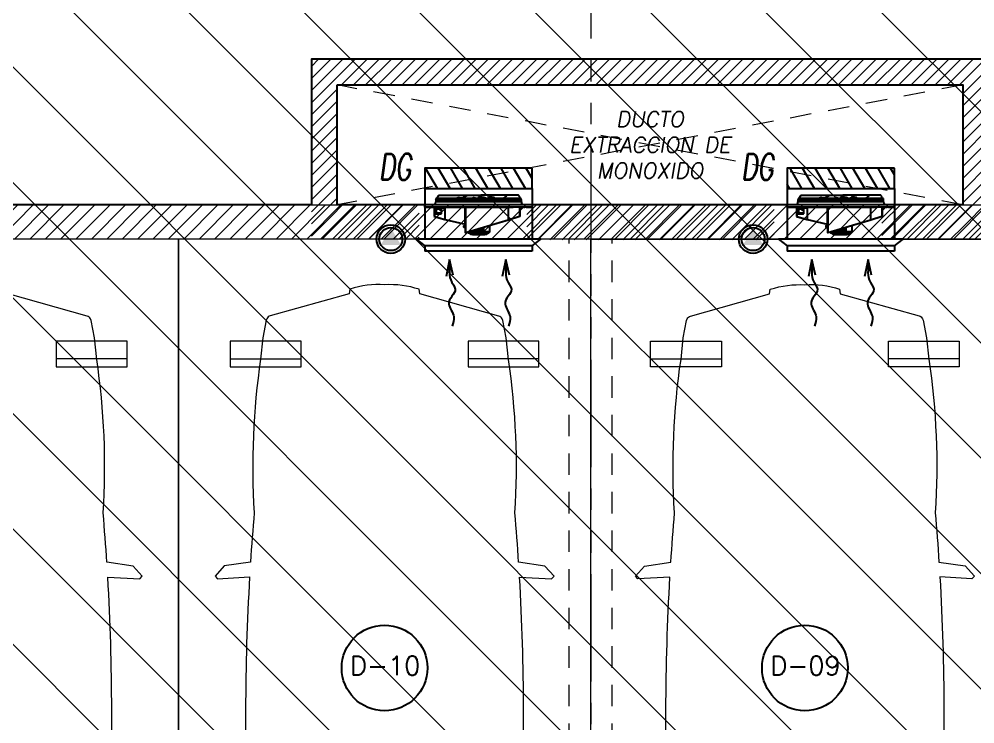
# Model space of a CAD drawing. Header units: millimetres. Extents: x 226317 to 226469, y 8188100 to 8188260.
# Drawn here: x 226419.15 to 226424.72, y 8188205.08 to 8188209.19 of the extents above; entities that cross this region are included whole.
import ezdxf
from ezdxf.enums import TextEntityAlignment as Align

# ---------------------------------------------------------------- set-up
doc = ezdxf.new("R2010")
doc.units = ezdxf.units.MM
for name, pattern in [('HIDDEN2', [0.1875, 0.125, -0.0625]), ('PHANTOM', [2.5, 1.25, -0.25, 0.25, -0.25, 0.25, -0.25]), ('PHANTOM2', [1.25, 0.625, -0.125, 0.125, -0.125, 0.125, -0.125])]:
    doc.linetypes.add(name, pattern=pattern)
for name, color, linetype in [('A-EJES', 8, 'PHANTOM'), ('A-ESTRUCTURA-HATCH', 8, 'Continuous'), ('A-ESTRUCTURA-MUROS', 8, 'Continuous'), ('A-ESTRUCTURA-VIGAS', 8, 'HIDDEN2'), ('A-LINEAS', 8, 'Continuous'), ('A-MOBILIARIO', 8, 'Continuous'), ('A-NUMERO ESTAC', 8, 'Continuous'), ('A-PROYECCIONES', 8, 'HIDDEN2'), ('A-TEXTO-INDICACIONES', 8, 'Continuous'), ('A_30_Extractores', 8, 'Continuous'), ('L-03_EQUIP-ACCES', 8, 'Continuous'), ('L3 Equipos y Ductos', 8, 'Continuous'), ('L4 Linea mediana', 8, 'Continuous'), ('L6 Linea fina', 8, 'Continuous'), ('MURO CF 120', 8, 'Continuous')]:
    doc.layers.add(name, color=color, linetype=linetype)
doc.layers.add('A-ETAPAS', color=8, linetype='Continuous', lineweight=35, plot=False)
doc.layers.add('A-MUROS', color=8, linetype='Continuous', lineweight=30)
doc.layers.add('A-ÁREA COMÚN', color=8, linetype='Continuous', plot=False)
doc.styles.add('JNV ING', font='romans.shx', dxfattribs={"width": 0.7, "oblique": 8, "height": 0.15})
doc.styles.add('ROMANS', font='ROMANS.shx', dxfattribs={"oblique": 10})
pattern_1 = [(45, (1.79346, -0.002236), (-0.03535534, 0.03535534), [])]

# ---------------------------------------------------------------- blocks, each defined once
blk = doc.blocks.new('EST P1')
at = {"layer": 'A-ESTRUCTURA-HATCH', "lineweight": 0}
h = blk.add_hatch(dxfattribs=at)
h.set_pattern_fill('ANSI31', color=8, scale=0.02)
h.set_pattern_definition([(45, (-226392.07709, -8188203.05961), (-0.04490128060535, 0.04490128060535), [])])
h.paths.add_polyline_path([(-3.61, 5.05), (-3.61, 4.85), (-44.785, 4.85), (-44.785, -0.15), (-46.99, -0.15), (-46.99, -11.15), (-3.61, -11.1501), (-3.61, -11.4001), (-47.24, -11.4001), (-47.24, 0.15), (-45.035, 0.15), (-45.035, 5.05)])
h.paths.add_polyline_path([(5.8757, 4.85), (5.8757, 5.05), (35.53, 5.05), (35.53, 4.85)])
h.paths.add_polyline_path([(47.915, 5.05), (35.58, 5.05), (35.58, 4.85), (47.915, 4.85)])
h.paths.add_polyline_path([(51.865, 4.85), (53.3757, 4.85), (53.3757, 5.05), (51.865, 5.05)])
edge = h.paths.add_edge_path()
edge.add_arc((63.3007, -0.15), 9.7, 360, 540)
edge.add_line((53.6007, -0.15), (53.8007, -0.15))
edge.add_arc((63.3007, -0.15), 9.5, 0.90471, 180, ccw=False)
edge.add_line((72.7995, 0), (70.3507, 0))
edge.add_line((70.3507, 0), (70.3507, -0.1499))
edge.add_line((70.3507, -0.1499), (73.0007, -0.15))
edge = h.paths.add_edge_path(flags=0)
edge.add_arc((63.3007, -0.15), 3.3, 0.0009, 49.9947)
edge.add_line((65.4221, 2.3777), (65.4222, -0.15))
edge.add_line((65.4222, -0.15), (65.2722, -0.15))
edge.add_line((65.2722, -0.15), (65.2721, 2.4964))
edge.add_arc((63.3007, -0.15), 3.3, 53.3166, 180)
edge.add_line((60.0007, -0.15), (59.8007, -0.15))
edge.add_arc((63.3007, -0.15), 3.5, 2.4574, 179.9999, ccw=False)
edge.add_line((66.7975, 0.0001), (69.4507, 0))
edge.add_line((69.4507, 0), (69.4507, -0.1499))
edge.add_line((69.4507, -0.1499), (66.6007, -0.1499))
h.paths.add_polyline_path([(-3.56, -11.15), (35.53, -11.15), (35.53, -11.4001), (-3.56, -11.4001)])
h.paths.add_polyline_path([(35.58, -11.1501), (71.88, -11.1501), (71.88, -11.4001), (35.58, -11.4)])
at = {"layer": 'A-ESTRUCTURA-MUROS', "color": 8, "lineweight": 0}
blk.add_lwpolyline([(5.8757, 4.85), (5.8757, 5.05), (35.53, 5.05), (35.53, 4.85), (5.8757, 4.85)], close=True, dxfattribs=at)
at = {"layer": 'A-ESTRUCTURA-VIGAS', "color": 8, "lineweight": 0}
for points in [[(30.28, 0.55), (30.28, 4.85)], [(30.53, 0.55), (30.53, 4.85)]]:
    blk.add_lwpolyline(points, dxfattribs=at)
blk = doc.blocks.new('MCF')
at = {"layer": 'MURO CF 120', "lineweight": 0}
h = blk.add_hatch(dxfattribs=at)
h.set_pattern_fill('_USER', color=8, scale=0.05, angle=45, style=0, pattern_type=0)
h.set_pattern_definition(pattern_1)
h.paths.add_polyline_path([(-19.1389, 4.8499), (-19.289, 4.8499), (-19.289, 5.9), (-19.139, 5.9)])
h = blk.add_hatch(dxfattribs=at)
h.set_pattern_fill('_USER', color=8, scale=0.05, angle=45, style=0, pattern_type=0)
h.set_pattern_definition(pattern_1)
h.paths.add_polyline_path([(-15.4889, 5.8998), (-19.139, 5.9), (-19.1389, 5.75), (-15.4889, 5.75)])
h = blk.add_hatch(dxfattribs=at)
h.set_pattern_fill('_USER', color=8, scale=0.05, angle=45, style=0, pattern_type=0)
h.set_pattern_definition(pattern_1)
h.paths.add_polyline_path([(-15.4889, 4.8499), (-15.3389, 4.8499), (-15.3389, 5.8997), (-15.4889, 5.8997)])
h = blk.add_hatch(dxfattribs=at)
h.set_pattern_fill('_USER', color=8, scale=0.05, angle=45, style=0, pattern_type=0)
h.set_pattern_definition(pattern_1)
h.paths.add_polyline_path([(-18.6598, 5.0499), (-19.139, 5.05), (-19.1389, 4.85), (-18.6598, 4.85)])
h = blk.add_hatch(dxfattribs=at)
h.set_pattern_fill('_USER', color=8, scale=0.05, angle=45, style=0, pattern_type=0)
h.set_pattern_definition(pattern_1)
h.paths.add_polyline_path([(-16.5892, 5.0456), (-18.0322, 5.0457), (-18.0322, 4.8456), (-16.5892, 4.8456)])
h = blk.add_hatch(dxfattribs=at)
h.set_pattern_fill('_USER', color=8, scale=0.05, angle=45, style=0, pattern_type=0)
h.set_pattern_definition(pattern_1)
h.paths.add_polyline_path([(-15.4889, 5.0512), (-15.9616, 5.0513), (-15.9616, 4.8513), (-15.4889, 4.8513)])
blk = doc.blocks.new('EJE')
at = {"linetype": 'Continuous'}
blk.add_circle((0, 0), 0.5, dxfattribs=at)
at = {"layer": 'A-TEXTO-INDICACIONES', "style": 'ROMANS'}
blk.add_attdef('EJE', text='', height=0.22, rotation=0, dxfattribs=at).set_placement((0.007, 0.028), align=Align.MIDDLE_CENTER)
blk = doc.blocks.new('numeración')
at = {"layer": 'A-NUMERO ESTAC', "color": 8, "lineweight": 0, "xscale": 0.5, "yscale": 0.5, "zscale": 0.5}
for p, values in [((-43.7982, -7.2021), {'EJE': 'D-10'}), ((-41.3457, -7.2021), {'EJE': 'D-09'})]:
    blk.add_blockref('EJE', p, dxfattribs=at).add_auto_attribs(values)
blk = doc.blocks.new('EJES 1P')
at = {"layer": 'A-EJES', "color": 8, "linetype": 'PHANTOM2', "lineweight": 0}
blk.add_lwpolyline([(75.4143, 5.3453), (75.4143, -4.1582)], dxfattribs=at)
blk = doc.blocks.new('*U64')
at = {"color": 8, "lineweight": 0, "ltscale": 0.5}
for p, q in [((0.35, 4.3019), (0.7626, 4.3019)), ((2.15, 4.3019), (1.7374, 4.3019))]:
    blk.add_line(p, q, dxfattribs=at)
for points in [[(0, 0), (2.5, 0), (2.5, 5), (0, 5)], [(0.35, 4.405), (0.35, 4.255), (0.7626, 4.255), (0.7626, 4.405)], [(1.7374, 4.405), (1.7374, 4.255), (2.15, 4.255), (2.15, 4.405)]]:
    blk.add_lwpolyline(points, close=True, dxfattribs=at)
blk.add_lwpolyline([(2.0375, 3.0285), (2.2248, 3.018), (2.2387, 3.0332), (2.1856, 3.0921), (2.0322, 3.1148, 0.005253), (2.0106, 3.403, 0.053235), (1.9729, 4.2984), (1.96, 4.4239), (1.9407, 4.5254), (1.9362, 4.535, 0.218656), (1.9171, 4.5512), (1.4558, 4.6804), (1.4521, 4.7076, 0.091554), (1.25, 4.7343, 0.09162), (1.0479, 4.7088), (1.0442, 4.6816), (0.5829, 4.5524, 0.218656), (0.5638, 4.5362), (0.5593, 4.5266), (0.54, 4.4251), (0.5271, 4.2996, 0.053235), (0.4894, 3.4042, 0.005253), (0.4678, 3.1159), (0.3144, 3.0933), (0.2613, 3.0344), (0.2752, 3.0191), (0.4625, 3.0297, 0.028265), (0.46, 1.4757, 0.139924), (0.6046, 0.3249, 0.272148), (0.6285, 0.3061, 0.035353), (1.25, 0.2657, 0.045639), (1.8692, 0.3049, 0.272148), (1.8931, 0.3237, 0.139889), (2.04, 1.4745, 0.028265)], format="xyb", close=True, dxfattribs=at)
blk = doc.blocks.new('*U60')
at = {"color": 8, "lineweight": 0, "ltscale": 0.5}
for p, q in [((0.3, 4.3019), (0.7126, 4.3019)), ((2.1, 4.3019), (1.6874, 4.3019))]:
    blk.add_line(p, q, dxfattribs=at)
for points in [[(0, 0), (2.4, 0), (2.4, 5), (0, 5)], [(0.3, 4.405), (0.3, 4.255), (0.7126, 4.255), (0.7126, 4.405)], [(1.6874, 4.405), (1.6874, 4.255), (2.1, 4.255), (2.1, 4.405)]]:
    blk.add_lwpolyline(points, close=True, dxfattribs=at)
blk.add_lwpolyline([(1.9875, 3.0285), (2.1748, 3.018), (2.1887, 3.0332), (2.1356, 3.0921), (1.9822, 3.1148, 0.005253), (1.9606, 3.403, 0.053235), (1.9229, 4.2984), (1.91, 4.4239), (1.8907, 4.5254), (1.8862, 4.535, 0.218656), (1.8671, 4.5512), (1.4058, 4.6804), (1.4021, 4.7076, 0.091554), (1.2, 4.7343, 0.09162), (0.9979, 4.7088), (0.9942, 4.6816), (0.5329, 4.5524, 0.218656), (0.5138, 4.5362), (0.5093, 4.5266), (0.49, 4.4251), (0.4771, 4.2996, 0.053235), (0.4394, 3.4042, 0.005253), (0.4178, 3.1159), (0.2644, 3.0933), (0.2113, 3.0344), (0.2252, 3.0191), (0.4125, 3.0297, 0.028265), (0.41, 1.4757, 0.139924), (0.5546, 0.3249, 0.272148), (0.5785, 0.3061, 0.035353), (1.2, 0.2657, 0.045639), (1.8192, 0.3049, 0.272148), (1.8431, 0.3237, 0.139889), (1.99, 1.4745, 0.028265)], format="xyb", close=True, dxfattribs=at)
blk = doc.blocks.new('*U61')
at = {"color": 8, "lineweight": 0, "ltscale": 0.5}
for p, q in [((0.3025, 4.3019), (0.7151, 4.3019)), ((2.1025, 4.3019), (1.6899, 4.3019))]:
    blk.add_line(p, q, dxfattribs=at)
for points in [[(0, 0), (2.405, 0), (2.405, 5), (0, 5)], [(0.3025, 4.405), (0.3025, 4.255), (0.7151, 4.255), (0.7151, 4.405)], [(1.6899, 4.405), (1.6899, 4.255), (2.1025, 4.255), (2.1025, 4.405)]]:
    blk.add_lwpolyline(points, close=True, dxfattribs=at)
blk.add_lwpolyline([(1.99, 3.0285), (2.1773, 3.018), (2.1912, 3.0332), (2.1381, 3.0921), (1.9847, 3.1148, 0.005253), (1.9631, 3.403, 0.053235), (1.9254, 4.2984), (1.9125, 4.4239), (1.8932, 4.5254), (1.8887, 4.535, 0.218656), (1.8696, 4.5512), (1.4083, 4.6804), (1.4046, 4.7076, 0.091554), (1.2025, 4.7343, 0.09162), (1.0004, 4.7088), (0.9967, 4.6816), (0.5354, 4.5524, 0.218656), (0.5163, 4.5362), (0.5118, 4.5266), (0.4925, 4.4251), (0.4796, 4.2996, 0.053235), (0.4419, 3.4042, 0.005253), (0.4203, 3.1159), (0.2669, 3.0933), (0.2138, 3.0344), (0.2277, 3.0191), (0.415, 3.0297, 0.028265), (0.4125, 1.4757, 0.139924), (0.5571, 0.3249, 0.272148), (0.581, 0.3061, 0.035353), (1.2025, 0.2657, 0.045639), (1.8217, 0.3049, 0.272148), (1.8456, 0.3237, 0.139889), (1.9925, 1.4745, 0.028265)], format="xyb", close=True, dxfattribs=at)
blk = doc.blocks.new('HXT-500L')
at = {"layer": 'L-03_EQUIP-ACCES'}
for p, q in [((-171.5533, 625.4889), (-171.5536, 625.4889)), ((-171.5535, 625.4824), (-171.5536, 625.4824)), ((-171.5535, 625.4812), (-171.5536, 625.4812)), ((-171.5535, 625.4587), (-171.5536, 625.4587)), ((-171.5535, 625.4574), (-171.5536, 625.4574)), ((-171.5535, 625.4824), (-171.5535, 625.4812)), ((-171.5535, 625.4812), (-171.5535, 625.4587)), ((-171.5535, 625.4798), (-171.5535, 625.4798)), ((-171.5535, 625.4798), (-171.5535, 625.4787)), ((-171.5535, 625.4787), (-171.5535, 625.4778)), ((-171.5535, 625.4787), (-171.5535, 625.4787)), ((-171.5535, 625.4778), (-171.5535, 625.4778)), ((-171.5535, 625.4769), (-171.5535, 625.4778)), ((-171.5535, 625.4778), (-171.5535, 625.4778)), ((-171.5535, 625.4778), (-171.5535, 625.4778)), ((-171.5535, 625.4769), (-171.5535, 625.4769)), ((-171.5535, 625.4769), (-171.5535, 625.4769)), ((-171.5535, 625.4769), (-171.5535, 625.4756)), ((-171.5535, 625.4756), (-171.5535, 625.4756)), ((-171.5535, 625.4756), (-171.5535, 625.475)), ((-171.5535, 625.475), (-171.5535, 625.475)), ((-171.5535, 625.475), (-171.5535, 625.4741)), ((-171.5535, 625.4741), (-171.5535, 625.4741)), ((-171.5535, 625.4735), (-171.5535, 625.4741)), ((-171.5535, 625.4735), (-171.5535, 625.4735)), ((-171.5535, 625.4735), (-171.5535, 625.4724)), ((-171.5535, 625.4724), (-171.5535, 625.4724)), ((-171.5535, 625.4724), (-171.5535, 625.4722)), ((-171.5535, 625.4722), (-171.5535, 625.4722)), ((-171.5535, 625.4722), (-171.5535, 625.4714)), ((-171.5535, 625.4714), (-171.5535, 625.471)), ((-171.5535, 625.4714), (-171.5535, 625.4714)), ((-171.5535, 625.471), (-171.5535, 625.471)), ((-171.5535, 625.4701), (-171.5535, 625.471)), ((-171.5535, 625.4701), (-171.5535, 625.4701)), ((-171.5535, 625.4698), (-171.5535, 625.4701)), ((-171.5535, 625.4698), (-171.5535, 625.4698)), ((-171.5535, 625.4698), (-171.5535, 625.4691)), ((-171.5535, 625.4691), (-171.5535, 625.4691)), ((-171.5535, 625.469), (-171.5535, 625.469)), ((-171.5535, 625.469), (-171.5535, 625.469)), ((-171.5535, 625.469), (-171.5535, 625.4689)), ((-171.5535, 625.4689), (-171.5535, 625.4689)), ((-171.5535, 625.4688), (-171.5535, 625.4689)), ((-171.5535, 625.4688), (-171.5535, 625.4688)), ((-171.5535, 625.4686), (-171.5535, 625.4686)), ((-171.5535, 625.4686), (-171.5535, 625.4686)), ((-171.5535, 625.4684), (-171.5535, 625.4684)), ((-171.5535, 625.4682), (-171.5535, 625.4682)), ((-171.5535, 625.4682), (-171.5535, 625.4676)), ((-171.5535, 625.4676), (-171.5535, 625.4676)), ((-171.5535, 625.4671), (-171.5535, 625.4671)), ((-171.5535, 625.4668), (-171.5535, 625.4668)), ((-171.5535, 625.4666), (-171.5535, 625.4666)), ((-171.5535, 625.4666), (-171.5535, 625.4655)), ((-171.5535, 625.4655), (-171.5535, 625.4655)), ((-171.5535, 625.4643), (-171.5535, 625.4643)), ((-171.5535, 625.4643), (-171.5535, 625.4632)), ((-171.5535, 625.4632), (-171.5535, 625.4632)), ((-171.5535, 625.4632), (-171.5535, 625.4606)), ((-171.5535, 625.4606), (-171.5535, 625.4606)), ((-171.5535, 625.4606), (-171.5535, 625.4606)), ((-171.5535, 625.4606), (-171.5535, 625.4606)), ((-171.5535, 625.4606), (-171.5535, 625.4606)), ((-171.5535, 625.4606), (-171.5535, 625.4606)), ((-171.5535, 625.4606), (-171.5535, 625.4606)), ((-171.5535, 625.4606), (-171.5535, 625.4606)), ((-171.5535, 625.4606), (-171.5535, 625.4606)), ((-171.5535, 625.4606), (-171.5535, 625.4606)), ((-171.5535, 625.4606), (-171.5535, 625.4605)), ((-171.5535, 625.4605), (-171.5535, 625.4605)), ((-171.5535, 625.4605), (-171.5535, 625.4605)), ((-171.5535, 625.4605), (-171.5535, 625.4605)), ((-171.5535, 625.4605), (-171.5535, 625.4605)), ((-171.5535, 625.4605), (-171.5535, 625.4605)), ((-171.5535, 625.4605), (-171.5535, 625.4605)), ((-171.5535, 625.4605), (-171.5535, 625.4605)), ((-171.5535, 625.4605), (-171.5535, 625.4605)), ((-171.5535, 625.4605), (-171.5535, 625.4605)), ((-171.5535, 625.4605), (-171.5535, 625.4605)), ((-171.5535, 625.4605), (-171.5535, 625.4605)), ((-171.5535, 625.4605), (-171.5535, 625.4605)), ((-171.5535, 625.4605), (-171.5535, 625.4605)), ((-171.5535, 625.4605), (-171.5535, 625.4605)), ((-171.5535, 625.4605), (-171.5535, 625.4605)), ((-171.5535, 625.4605), (-171.5535, 625.4605)), ((-171.5535, 625.4605), (-171.5535, 625.4605)), ((-171.5535, 625.4605), (-171.5535, 625.4605)), ((-171.5535, 625.4605), (-171.5535, 625.4605)), ((-171.5535, 625.4605), (-171.5535, 625.4605)), ((-171.5535, 625.4605), (-171.5535, 625.4605)), ((-171.5535, 625.4605), (-171.5535, 625.4605)), ((-171.5535, 625.4605), (-171.5535, 625.4605)), ((-171.5535, 625.4605), (-171.5535, 625.4605)), ((-171.5535, 625.4605), (-171.5535, 625.4605)), ((-171.5535, 625.4605), (-171.5535, 625.4605)), ((-171.5535, 625.4605), (-171.5535, 625.4605)), ((-171.5535, 625.4605), (-171.5535, 625.4605)), ((-171.5535, 625.4605), (-171.5535, 625.4605)), ((-171.5535, 625.4603), (-171.5535, 625.4603)), ((-171.5535, 625.4598), (-171.5535, 625.4598)), ((-171.5535, 625.4593), (-171.5535, 625.4593)), ((-171.5533, 625.4589), (-171.5535, 625.4589)), ((-171.5535, 625.4587), (-171.5535, 625.4574)), ((-171.5533, 625.4762), (-171.5533, 625.4889)), ((-171.5533, 625.4589), (-171.5533, 625.4744)), ((-171.5536, 625.3829), (-171.5537, 625.3829)), ((-171.5573, 624.8664), (-171.5685, 624.8664)), ((-171.5573, 624.8664), (-171.5551, 624.8664)), ((-171.5564, 624.8679), (-171.5551, 624.8679)), ((-171.5551, 624.8679), (-171.5551, 624.868)), ((-171.5536, 624.8679), (-171.5536, 624.868))]:
    blk.add_line(p, q, dxfattribs=at)
blk.add_arc((-171.5555, 624.8664), 0.00175, 74.0681, 180, dxfattribs=at)
for points, knots in [([(-171.5536, 624.868), (-171.5536, 624.868), (-171.5536, 624.868), (-171.554, 624.868), (-171.5545, 624.868), (-171.5549, 624.868), (-171.5551, 624.868)], [0, 0, 0, 0, 0.250006, 0.499998, 0.750003, 1, 1, 1, 1]), ([(-171.5551, 624.8664), (-171.5549, 624.8664), (-171.5547, 624.8664), (-171.5543, 624.8666), (-171.554, 624.8668), (-171.5538, 624.8671), (-171.5536, 624.8675), (-171.5536, 624.8677), (-171.5536, 624.8679)], [0, 0, 0, 0, 0.1931915, 0.332491, 0.5000012, 0.6675015, 0.8068052, 1, 1, 1, 1])]:
    blk.add_open_spline(points, degree=3, knots=knots, dxfattribs=at)
for points in [[(-171.5536, 624.868), (-171.5551, 624.868)], [(-171.5551, 624.8679), (-171.5536, 624.8679)], [(-171.5551, 624.8679), (-171.5551, 624.8679)], [(-171.5551, 624.8677), (-171.5551, 624.8664)]]:
    blk.add_open_spline(points, degree=1, dxfattribs=at)
at = {"layer": 'L3 Equipos y Ductos'}
for p, q in [((-171.5685, 624.8664), (-171.5685, 625.494)), ((-171.5685, 625.494), (-171.5573, 625.494)), ((-171.5551, 625.4939), (-171.5573, 625.4939)), ((-171.5551, 625.4924), (-171.5564, 625.4924)), ((-171.5551, 625.4923), (-171.5551, 625.4924)), ((-171.5551, 624.868), (-171.5551, 625.4923)), ((-171.5536, 625.4939), (-171.5537, 625.4939)), ((-171.5537, 625.4939), (-171.5537, 625.3829)), ((-171.5536, 625.4939), (-171.5536, 625.3829)), ((-171.5535, 625.4514), (-171.5536, 625.4514)), ((-171.5535, 625.4512), (-171.5536, 625.4512)), ((-171.5535, 625.4449), (-171.5535, 625.4512)), ((-171.604, 625.4286), (-171.604, 624.9317)), ((-171.5956, 625.4302), (-171.5956, 624.9302)), ((-171.5851, 625.4302), (-171.5851, 624.9302)), ((-171.5535, 625.4449), (-171.5536, 625.4449)), ((-171.5535, 625.4448), (-171.5536, 625.4448)), ((-171.5535, 625.4397), (-171.5536, 625.4397)), ((-171.5535, 625.4334), (-171.5536, 625.4334)), ((-171.5535, 625.4284), (-171.5536, 625.4284)), ((-171.5535, 625.4251), (-171.5536, 625.4251)), ((-171.5535, 625.423), (-171.5536, 625.423)), ((-171.5535, 625.4218), (-171.5536, 625.4218)), ((-171.5536, 625.4214), (-171.5397, 625.4214)), ((-171.5536, 625.4195), (-171.5397, 625.4195)), ((-171.5535, 625.4334), (-171.5535, 625.4397)), ((-171.5488, 625.4214), (-171.5488, 625.4278)), ((-171.5395, 625.4214), (-171.4986, 625.4214)), ((-171.5395, 625.4195), (-171.4986, 625.4195)), ((-171.4986, 625.4214), (-171.4986, 625.4195)), ((-171.4986, 625.4214), (-171.4772, 625.3554)), ((-171.4986, 625.4195), (-171.4772, 625.3535)), ((-171.5536, 624.868), (-171.5536, 625.3829)), ((-171.5536, 625.3535), (-171.5397, 625.3535)), ((-171.5536, 625.3535), (-171.5397, 625.3535)), ((-171.5395, 625.3535), (-171.4771, 625.3535)), ((-171.5395, 625.3535), (-171.4772, 625.3535)), ((-171.4772, 625.3554), (-171.4772, 625.3535)), ((-171.4771, 625.3549), (-171.4771, 625.3535)), ((-171.4771, 625.3549), (-171.4038, 625.1051)), ((-171.4771, 625.3535), (-171.4038, 625.1037)), ((-171.5536, 625.1037), (-171.4038, 625.1037)), ((-171.4536, 625.1032), (-171.5536, 625.1032)), ((-171.4817, 624.9851), (-171.4536, 625.1032)), ((-171.4817, 624.9834), (-171.4536, 625.1015)), ((-171.4536, 625.1032), (-171.4536, 625.1015)), ((-171.4536, 625.1017), (-171.4036, 625.1017)), ((-171.4038, 625.1051), (-171.4038, 625.1037)), ((-171.4036, 625.1051), (-171.4036, 625.1022)), ((-171.4036, 625.1022), (-171.4036, 625.1017)), ((-171.4817, 624.9851), (-171.5493, 624.9851)), ((-171.4818, 624.985), (-171.5492, 624.985)), ((-171.5488, 624.954), (-171.5488, 624.9837)), ((-171.5488, 624.938), (-171.5488, 624.954)), ((-171.5481, 624.9462), (-171.5481, 624.9692)), ((-171.5479, 624.9689), (-171.5479, 624.9464)), ((-171.5474, 624.9646), (-171.5474, 624.9632)), ((-171.5434, 624.9646), (-171.5474, 624.9646)), ((-171.5474, 624.9632), (-171.5474, 624.9563)), ((-171.5434, 624.9632), (-171.5474, 624.9632)), ((-171.5434, 624.9563), (-171.5474, 624.9563)), ((-171.5474, 624.9563), (-171.5474, 624.9507)), ((-171.5434, 624.9507), (-171.5474, 624.9507)), ((-171.544, 624.9349), (-171.544, 624.9507)), ((-171.5434, 624.9632), (-171.5434, 624.9646)), ((-171.5434, 624.9563), (-171.5434, 624.9632)), ((-171.5434, 624.9507), (-171.5434, 624.9563)), ((-171.5202, 624.9646), (-171.5433, 624.9646)), ((-171.5429, 624.964), (-171.5429, 624.9628)), ((-171.5429, 624.9628), (-171.5429, 624.9564)), ((-171.5429, 624.9564), (-171.5429, 624.9513)), ((-171.5369, 624.9616), (-171.5369, 624.9537)), ((-171.5202, 624.9349), (-171.5202, 624.9646)), ((-171.5155, 624.9317), (-171.5155, 624.9614)), ((-171.4986, 624.9242), (-171.4818, 624.985)), ((-171.4986, 624.922), (-171.4818, 624.9827)), ((-171.5536, 624.9317), (-171.5155, 624.9317)), ((-171.5536, 624.9242), (-171.4986, 624.9242)), ((-171.5536, 624.922), (-171.4986, 624.922)), ((-171.5202, 624.9349), (-171.544, 624.9349)), ((-171.4986, 624.9242), (-171.4986, 624.922))]:
    blk.add_line(p, q, dxfattribs=at)
at = {"layer": 'L3 Equipos y Ductos', "flags": 128}
for points in [[(-171.5488, 625.4278), (-171.5489, 625.4283), (-171.5492, 625.4288), (-171.5496, 625.4292), (-171.5502, 625.4297), (-171.5509, 625.43), (-171.5517, 625.4302), (-171.5526, 625.4304), (-171.5536, 625.4304)], [(-171.5488, 624.9837), (-171.5489, 624.9843), (-171.5492, 624.9849), (-171.5496, 624.9855), (-171.5502, 624.986), (-171.5509, 624.9864), (-171.5517, 624.9866), (-171.5526, 624.9868), (-171.5536, 624.9869)], [(-171.5488, 624.954), (-171.5489, 624.9546), (-171.5492, 624.9552), (-171.5496, 624.9557), (-171.5502, 624.9562), (-171.5509, 624.9566), (-171.5517, 624.9569), (-171.5526, 624.9571), (-171.5536, 624.9572)], [(-171.5155, 624.9614), (-171.5155, 624.962), (-171.5158, 624.9626), (-171.5163, 624.9632), (-171.5169, 624.9636), (-171.5176, 624.964), (-171.5184, 624.9643), (-171.5193, 624.9645), (-171.5202, 624.9646)], [(-171.544, 624.9349), (-171.545, 624.9349), (-171.5459, 624.9351), (-171.5467, 624.9354), (-171.5474, 624.9358), (-171.548, 624.9363), (-171.5484, 624.9368), (-171.5487, 624.9374), (-171.5488, 624.938)], [(-171.5155, 624.9317), (-171.5155, 624.9323), (-171.5158, 624.9329), (-171.5163, 624.9334), (-171.5169, 624.9339), (-171.5176, 624.9343), (-171.5184, 624.9346), (-171.5193, 624.9348), (-171.5202, 624.9349)]]:
    blk.add_lwpolyline(points, dxfattribs=at)
at = {"layer": 'L3 Equipos y Ductos'}
for centre, radius, start, end in [((-171.5555, 625.494), 0.00175, 180, 285.9319), ((-171.5942, 625.3994), 0.0308, 92.5617, 108.6127), ((-171.5851, 625.4602), 0.03, 270, 303.389), ((-171.5481, 624.9689), 0.00025, 0, 90), ((-171.5443, 624.9702), 0.0056, 229.9059, 269.7209), ((-171.5942, 624.9609), 0.0308, 251.3873, 267.4383), ((-171.5851, 624.9002), 0.03, 56.611, 90), ((-171.5481, 624.9464), 0.00025, 270, 0)]:
    blk.add_arc(centre, radius, start, end, dxfattribs=at)
for centre, major_axis, ratio, start_param, end_param in [((-171.5474, 624.964), (0, 0.000546), 0.916174, 0, 1.570796), ((-171.5474, 624.9628), (0.0005, 0), 0.872058, 1.570796, 3.141593), ((-171.5474, 624.9564), (0.0005, 0), 0.219437, 3.141593, 4.712389), ((-171.5474, 624.9513), (0, 0.000546), 0.916174, 1.570796, 3.141593), ((-171.5434, 624.964), (0, 0.000546), 0.916174, 4.712389, 6.283185), ((-171.5434, 624.9628), (0.0005, 0), 0.872058, 0, 1.570796), ((-171.5434, 624.9564), (0.0005, 0), 0.219437, 4.712389, 6.283185), ((-171.5434, 624.9513), (0, 0.000546), 0.916174, 3.141593, 4.712389)]:
    blk.add_ellipse(centre, major_axis=major_axis, ratio=ratio, start_param=start_param, end_param=end_param, dxfattribs=at)
for points in [[(-171.5551, 625.4939), (-171.5551, 625.4926)], [(-171.5536, 625.4924), (-171.5551, 625.4924)], [(-171.5551, 625.4924), (-171.5551, 625.4924)], [(-171.5551, 625.4923), (-171.5536, 625.4923)], [(-171.5851, 625.4302), (-171.5956, 625.4302)], [(-171.4772, 625.3554), (-171.4771, 625.3549)], [(-171.4772, 625.3535), (-171.4771, 625.3535)], [(-171.4038, 625.1051), (-171.4036, 625.1051)], [(-171.5481, 624.9692), (-171.5488, 624.9692)], [(-171.5369, 624.9616), (-171.5429, 624.9616)], [(-171.5429, 624.9537), (-171.5369, 624.9537)], [(-171.4818, 624.985), (-171.4817, 624.9851)], [(-171.4818, 624.985), (-171.4818, 624.9827)], [(-171.4818, 624.9827), (-171.4817, 624.9834)], [(-171.4817, 624.9851), (-171.4817, 624.9834)], [(-171.5956, 624.9302), (-171.5851, 624.9302)], [(-171.5488, 624.9462), (-171.5481, 624.9462)]]:
    blk.add_open_spline(points, degree=1, dxfattribs=at)
for points, knots in [([(-171.5537, 625.493), (-171.5537, 625.493), (-171.5538, 625.4932), (-171.554, 625.4935), (-171.5543, 625.4937), (-171.5547, 625.4939), (-171.5549, 625.4939), (-171.5551, 625.4939)], [0, 0, 0, 0, 0.137861, 0.354203, 0.570558, 0.750476, 1, 1, 1, 1]), ([(-171.5551, 625.4923), (-171.5549, 625.4923), (-171.5545, 625.4923), (-171.554, 625.4923), (-171.5536, 625.4923), (-171.5536, 625.4923), (-171.5536, 625.4923)], [0, 0, 0, 0, 0.249997, 0.500002, 0.749994, 1, 1, 1, 1]), ([(-171.4038, 625.1037), (-171.4038, 625.1035), (-171.4038, 625.1032), (-171.4037, 625.1027), (-171.4036, 625.1024), (-171.4036, 625.1022)], [0, 0, 0, 0, 0.260203, 0.520403, 1, 1, 1, 1])]:
    blk.add_open_spline(points, degree=3, knots=knots, dxfattribs=at)
at = {"layer": 'L4 Linea mediana'}
for p, q in [((-171.6239, 625.4089), (-171.6239, 625.3437)), ((-171.6239, 625.3437), (-171.6239, 625.2668)), ((-171.6195, 625.3436), (-171.6205, 625.3433)), ((-171.6239, 625.2668), (-171.6239, 625.2552)), ((-171.6239, 625.2463), (-171.6239, 625.1927)), ((-171.4446, 625.2441), (-171.409, 625.2441)), ((-171.409, 625.2441), (-171.409, 625.2289)), ((-171.409, 625.2403), (-171.404, 625.2403)), ((-171.409, 625.2289), (-171.409, 625.2226)), ((-171.404, 625.2403), (-171.404, 625.2424)), ((-171.404, 625.2403), (-171.404, 625.2226)), ((-171.402, 625.1811), (-171.402, 625.2334)), ((-171.397, 625.1811), (-171.397, 625.2284)), ((-171.623, 625.193), (-171.6239, 625.1927)), ((-171.6239, 625.1158), (-171.6239, 625.1927)), ((-171.623, 625.1161), (-171.623, 625.193)), ((-171.6205, 625.1975), (-171.6205, 625.1936)), ((-171.6195, 625.1985), (-171.6195, 625.1927)), ((-171.61, 625.1985), (-171.604, 625.1985)), ((-171.4066, 625.2111), (-171.4349, 625.2111)), ((-171.4339, 625.2075), (-171.4066, 625.2075)), ((-171.4066, 625.2011), (-171.432, 625.2011)), ((-171.4309, 625.1975), (-171.4066, 625.1975)), ((-171.4066, 625.1911), (-171.4291, 625.1911)), ((-171.4282, 625.1883), (-171.4066, 625.1883)), ((-171.428, 625.1875), (-171.4066, 625.1875)), ((-171.4066, 625.1811), (-171.4261, 625.1811)), ((-171.4251, 625.1775), (-171.4066, 625.1775)), ((-171.409, 625.2226), (-171.404, 625.2226)), ((-171.409, 625.2226), (-171.409, 625.2126)), ((-171.409, 625.2126), (-171.409, 625.2111)), ((-171.4066, 625.2075), (-171.4066, 625.2111)), ((-171.4066, 625.2109), (-171.404, 625.2109)), ((-171.4066, 625.1975), (-171.4066, 625.2011)), ((-171.4066, 625.1883), (-171.4066, 625.1911)), ((-171.4066, 625.1875), (-171.4066, 625.1883)), ((-171.4066, 625.1775), (-171.4066, 625.1811)), ((-171.404, 625.2226), (-171.404, 625.2109)), ((-171.404, 625.151), (-171.404, 625.2109)), ((-171.402, 625.1287), (-171.402, 625.1811)), ((-171.397, 625.1337), (-171.397, 625.1811)), ((-171.3935, 625.1811), (-171.3935, 625.2174)), ((-171.3935, 625.1447), (-171.3935, 625.1811)), ((-171.623, 625.1161), (-171.6239, 625.1158)), ((-171.4066, 625.1711), (-171.4232, 625.1711)), ((-171.4221, 625.1675), (-171.4066, 625.1675)), ((-171.4066, 625.1611), (-171.4203, 625.1611)), ((-171.4192, 625.1575), (-171.4066, 625.1575)), ((-171.4066, 625.1511), (-171.4173, 625.1511)), ((-171.4163, 625.1475), (-171.4066, 625.1475)), ((-171.409, 625.1302), (-171.4112, 625.1302)), ((-171.409, 625.1242), (-171.4094, 625.1242)), ((-171.409, 625.1475), (-171.409, 625.1392)), ((-171.409, 625.1392), (-171.409, 625.1229)), ((-171.409, 625.1392), (-171.404, 625.1392)), ((-171.4087, 625.1216), (-171.404, 625.1216)), ((-171.4066, 625.1675), (-171.4066, 625.1711)), ((-171.4066, 625.1575), (-171.4066, 625.1611)), ((-171.4066, 625.1475), (-171.4066, 625.1511)), ((-171.404, 625.151), (-171.4066, 625.151)), ((-171.404, 625.151), (-171.404, 625.1392)), ((-171.404, 625.1392), (-171.404, 625.1216)), ((-171.404, 625.1197), (-171.404, 625.1216)), ((-171.623, 625.1069), (-171.6239, 625.1069)), ((-171.6239, 624.9532), (-171.6239, 625.1069)), ((-171.623, 624.9532), (-171.623, 625.1069)), ((-171.6195, 625.1081), (-171.6205, 625.1078)), ((-171.4475, 625.1007), (-171.4336, 625.1007)), ((-171.4406, 625.1002), (-171.4469, 625.1002)), ((-171.4469, 625.1002), (-171.4469, 625.0962)), ((-171.4469, 625.1002), (-171.4469, 625.1002)), ((-171.4469, 625.1002), (-171.4469, 625.0962)), ((-171.4469, 625.0962), (-171.4406, 625.0962)), ((-171.4469, 625.0962), (-171.4469, 625.0962)), ((-171.4406, 625.0957), (-171.4464, 625.0957)), ((-171.4464, 625.0957), (-171.4464, 625.0957)), ((-171.4366, 625.0939), (-171.4445, 625.0939)), ((-171.4406, 625.1002), (-171.4406, 625.0962)), ((-171.4342, 625.1002), (-171.4406, 625.1002)), ((-171.4406, 625.0962), (-171.4342, 625.0962)), ((-171.4347, 625.0957), (-171.4406, 625.0957)), ((-171.4342, 625.1002), (-171.4342, 625.0962)), ((-171.623, 624.9532), (-171.6239, 624.9532)), ((-171.6195, 624.9455), (-171.6205, 624.9455))]:
    blk.add_line(p, q, dxfattribs=at)
for centre, radius, start, end in [((-171.6035, 625.2743), 0.00877, 219.6772, 257.7064), ((-171.6021, 625.2704), 0.00481, 190.7318, 217.6465), ((-171.6056, 625.2648), 0.000859, 27.8681, 76.7518), ((-171.6014, 625.2022), 0.0103, 112.6605, 149.297), ((-171.5994, 625.2247), 0.00921, 217.1866, 238.277), ((-171.6058, 625.2126), 0.000994, 291.3752, 338.5496), ((-171.6067, 625.2096), 0.00769, 69.3504, 71.3774), ((-171.6014, 625.1598), 0.00926, 210.7031, 247.3395), ((-171.5998, 625.1388), 0.00758, 123.6377, 143.1977), ((-171.6058, 625.1494), 0.00202, 31.3842, 68.3712), ((-171.6017, 625.0878), 0.0222, 249.5248, 261.2806), ((-171.6056, 625.0605), 0.0054, 73.4203, 84.0429), ((-171.5956, 625.0529), 0.0104, 144.0083, 171.3763)]:
    blk.add_arc(centre, radius, start, end, dxfattribs=at)
for centre, major_axis, ratio, start_param, end_param in [((-171.4464, 625.1002), (0, 0.0005), 0.999905, 0, 1.570796), ((-171.4464, 625.1002), (0.0005, 0), 0.999905, 1.570796, 3.141593), ((-171.4464, 625.0962), (0, 0.0005), 0.999905, 1.570796, 3.141593), ((-171.4464, 625.0962), (0.0005, 0), 0.999905, 3.141593, 4.712389), ((-171.4406, 625.1002), (0, 0.0005), 0.00019, 4.712389, 6.283185), ((-171.4406, 625.0962), (0, 0.0005), 0.00019, 3.141593, 4.712389), ((-171.4347, 625.1002), (0.0005, 0), 0.999905, 0, 1.570796), ((-171.4347, 625.0962), (0.0005, 0), 0.999905, 4.712389, 6.283185)]:
    blk.add_ellipse(centre, major_axis=major_axis, ratio=ratio, start_param=start_param, end_param=end_param, dxfattribs=at)
for points, knots in [([(-171.6205, 625.4166), (-171.621, 625.4162), (-171.622, 625.4155), (-171.6232, 625.4135), (-171.6238, 625.4112), (-171.6239, 625.4096), (-171.6239, 625.4089)], [0, 0, 0, 0, 0.271463, 0.543163, 0.80826, 1, 1, 1, 1]), ([(-171.604, 625.4233), (-171.6044, 625.4232), (-171.6062, 625.4227), (-171.6099, 625.4213), (-171.615, 625.4193), (-171.6186, 625.4175), (-171.6205, 625.4166)], [0, 0, 0, 0, 0.07628, 0.384067, 0.692176, 1, 1, 1, 1]), ([(-171.6205, 625.3433), (-171.621, 625.3438), (-171.622, 625.3447), (-171.6232, 625.345), (-171.6238, 625.3447), (-171.6239, 625.3439), (-171.6239, 625.3437)], [0, 0, 0, 0, 0.271462, 0.543164, 0.808261, 1, 1, 1, 1]), ([(-171.6195, 625.3436), (-171.62, 625.344), (-171.621, 625.3449), (-171.622, 625.3453), (-171.6223, 625.3451), (-171.6223, 625.3451)], [0, 0, 0, 0, 0.4406503, 0.8816803, 1, 1, 1, 1]), ([(-171.604, 625.3227), (-171.6044, 625.3233), (-171.6062, 625.3263), (-171.6099, 625.3313), (-171.615, 625.3376), (-171.6186, 625.3414), (-171.6205, 625.3433)], [0, 0, 0, 0, 0.07628, 0.384067, 0.692176, 1, 1, 1, 1]), ([(-171.604, 625.3243), (-171.6047, 625.3254), (-171.6073, 625.3296), (-171.6124, 625.3361), (-171.6172, 625.3412), (-171.6195, 625.3436)], [0, 0, 0, 0, 0.141353, 0.578669, 1, 1, 1, 1]), ([(-171.6239, 625.2668), (-171.6239, 625.2663), (-171.6238, 625.2653), (-171.623, 625.2632), (-171.6219, 625.2609), (-171.6209, 625.2595), (-171.6205, 625.2588)], [0, 0, 0, 0, 0.251739, 0.503308, 0.759639, 1, 1, 1, 1]), ([(-171.6239, 625.2552), (-171.6239, 625.2543), (-171.6238, 625.2526), (-171.623, 625.2503), (-171.6219, 625.2485), (-171.6209, 625.2478), (-171.6205, 625.2475)], [0, 0, 0, 0, 0.251739, 0.503309, 0.759639, 1, 1, 1, 1]), ([(-171.6228, 625.2502), (-171.6229, 625.25), (-171.6234, 625.249), (-171.6238, 625.2476), (-171.6239, 625.2467), (-171.6239, 625.2463)], [0, 0, 0, 0, 0.133006, 0.636114, 1, 1, 1, 1]), ([(-171.6205, 625.2588), (-171.6191, 625.2567), (-171.6163, 625.2525), (-171.6124, 625.2461), (-171.6086, 625.2397), (-171.6062, 625.2354), (-171.605, 625.2333)], [0, 0, 0, 0, 0.248881, 0.497758, 0.748881, 1, 1, 1, 1]), ([(-171.6205, 625.2475), (-171.6191, 625.2469), (-171.6163, 625.2455), (-171.613, 625.244), (-171.6112, 625.2433), (-171.6106, 625.2431)], [0, 0, 0, 0, 0.403735, 0.807464, 1, 1, 1, 1]), ([(-171.6068, 625.2695), (-171.607, 625.2698), (-171.6077, 625.2707), (-171.6086, 625.2714), (-171.6094, 625.2717), (-171.6099, 625.2715), (-171.6103, 625.271), (-171.6105, 625.27), (-171.6103, 625.2689), (-171.6103, 625.2687)], [0, 0, 0, 0, 0.085558, 0.309704, 0.431393, 0.553103, 0.679942, 0.908771, 1, 1, 1, 1]), ([(-171.6103, 625.2687), (-171.61, 625.2668), (-171.6091, 625.2607), (-171.6073, 625.249), (-171.6058, 625.239), (-171.605, 625.2333)], [0, 0, 0, 0, 0.157193, 0.519725, 1, 1, 1, 1]), ([(-171.6059, 625.2675), (-171.6057, 625.2672), (-171.6051, 625.2664), (-171.6044, 625.2655), (-171.604, 625.2649)], [0, 0, 0, 0, 0.3386529, 1, 1, 1, 1]), ([(-171.6053, 625.2667), (-171.6054, 625.2667), (-171.6055, 625.2665), (-171.6054, 625.266), (-171.6054, 625.2657)], [0, 0, 0, 0, 0.35782, 1, 1, 1, 1]), ([(-171.6054, 625.2657), (-171.6054, 625.2653), (-171.6051, 625.2632), (-171.6047, 625.2586), (-171.6043, 625.2544), (-171.604, 625.2519)], [0, 0, 0, 0, 0.091919, 0.459594, 1, 1, 1, 1]), ([(-171.6048, 625.2652), (-171.6049, 625.2656), (-171.6049, 625.2659), (-171.6048, 625.2661), (-171.6048, 625.2661)], [0, 0, 0, 0, 0.977497, 1, 1, 1, 1]), ([(-171.6239, 625.1927), (-171.6239, 625.1931), (-171.6238, 625.1937), (-171.6234, 625.1937), (-171.6233, 625.1938)], [0, 0, 0, 0, 0.656286, 1, 1, 1, 1]), ([(-171.623, 625.193), (-171.6229, 625.1933), (-171.6228, 625.1941), (-171.622, 625.1943), (-171.6209, 625.1939), (-171.62, 625.193), (-171.6195, 625.1926)], [0, 0, 0, 0, 0.25184, 0.503511, 0.759905, 1, 1, 1, 1]), ([(-171.6195, 625.1926), (-171.6181, 625.1912), (-171.6154, 625.1884), (-171.6114, 625.1838), (-171.6076, 625.1789), (-171.6053, 625.1754), (-171.6041, 625.1736)], [0, 0, 0, 0, 0.2488952, 0.4977864, 0.7488949, 1, 1, 1, 1]), ([(-171.604, 625.1983), (-171.6042, 625.1982), (-171.6046, 625.1982), (-171.6056, 625.1981), (-171.607, 625.1981), (-171.6082, 625.1981), (-171.6094, 625.1983), (-171.6101, 625.1984), (-171.6105, 625.1985), (-171.6105, 625.1985), (-171.6105, 625.1985)], [0, 0, 0, 0, 0.054996, 0.205138, 0.352743, 0.497456, 0.643434, 0.792819, 0.942532, 1, 1, 1, 1]), ([(-171.6068, 625.2192), (-171.607, 625.2188), (-171.6077, 625.2173), (-171.6086, 625.2152), (-171.6094, 625.2131), (-171.6099, 625.2115), (-171.6103, 625.2097), (-171.6105, 625.2083), (-171.6103, 625.2076), (-171.6103, 625.2075)], [0, 0, 0, 0, 0.085559, 0.309704, 0.431393, 0.553103, 0.679942, 0.908771, 1, 1, 1, 1]), ([(-171.6103, 625.2075), (-171.61, 625.2065), (-171.6091, 625.2035), (-171.6083, 625.2005), (-171.6077, 625.1985)], [0, 0, 0, 0, 0.329013, 1, 1, 1, 1]), ([(-171.6094, 625.1551), (-171.6091, 625.1561), (-171.6082, 625.1593), (-171.6064, 625.1655), (-171.6049, 625.1707), (-171.6041, 625.1736)], [0, 0, 0, 0, 0.1572472, 0.5199039, 1, 1, 1, 1]), ([(-171.6043, 625.2169), (-171.6045, 625.2163), (-171.6049, 625.2152), (-171.6052, 625.2137), (-171.6055, 625.2124), (-171.6054, 625.2119), (-171.6054, 625.2117)], [0, 0, 0, 0, 0.25573, 0.511438, 0.768074, 1, 1, 1, 1]), ([(-171.6054, 625.2117), (-171.6054, 625.2115), (-171.6051, 625.2103), (-171.6047, 625.2077), (-171.6043, 625.2054), (-171.604, 625.2041)], [0, 0, 0, 0, 0.091919, 0.459594, 1, 1, 1, 1]), ([(-171.6048, 625.2123), (-171.6048, 625.2125), (-171.6049, 625.213), (-171.6047, 625.2142), (-171.6044, 625.2155), (-171.6041, 625.2164), (-171.604, 625.2168)], [0, 0, 0, 0, 0.266765, 0.533548, 0.800454, 1, 1, 1, 1]), ([(-171.6205, 625.1078), (-171.621, 625.1086), (-171.622, 625.1102), (-171.6232, 625.1126), (-171.6238, 625.1146), (-171.6239, 625.1154), (-171.6239, 625.1158)], [0, 0, 0, 0, 0.2714629, 0.5431624, 0.808261, 1, 1, 1, 1]), ([(-171.6195, 625.1081), (-171.62, 625.1089), (-171.621, 625.1105), (-171.6222, 625.1129), (-171.6229, 625.1149), (-171.6229, 625.1157), (-171.623, 625.1161)], [0, 0, 0, 0, 0.271383, 0.543, 0.808081, 1, 1, 1, 1]), ([(-171.6059, 625.1434), (-171.6061, 625.1438), (-171.6068, 625.1452), (-171.6078, 625.1473), (-171.6085, 625.1495), (-171.609, 625.1511), (-171.6095, 625.1529), (-171.6096, 625.1543), (-171.6095, 625.1549), (-171.6094, 625.1551)], [0, 0, 0, 0, 0.085762, 0.310249, 0.431944, 0.553658, 0.68038, 0.908893, 1, 1, 1, 1]), ([(-171.604, 625.1465), (-171.6041, 625.1467), (-171.6044, 625.1476), (-171.6048, 625.149), (-171.6051, 625.1504), (-171.605, 625.151), (-171.605, 625.1513)], [0, 0, 0, 0, 0.122894, 0.416108, 0.709289, 1, 1, 1, 1]), ([(-171.605, 625.1513), (-171.6049, 625.1517), (-171.6046, 625.1535), (-171.6043, 625.1552), (-171.604, 625.1564)], [0, 0, 0, 0, 0.270953, 1, 1, 1, 1]), ([(-171.6239, 625.1069), (-171.6239, 625.1078), (-171.6238, 625.1095), (-171.6233, 625.1113), (-171.6228, 625.1119), (-171.6228, 625.112)], [0, 0, 0, 0, 0.473129, 0.945939, 1, 1, 1, 1]), ([(-171.623, 625.1069), (-171.6229, 625.1078), (-171.6229, 625.1092), (-171.6224, 625.1104), (-171.6223, 625.1108)], [0, 0, 0, 0, 0.627825, 1, 1, 1, 1]), ([(-171.604, 625.0805), (-171.6044, 625.0812), (-171.6062, 625.0847), (-171.6099, 625.091), (-171.615, 625.0994), (-171.6186, 625.105), (-171.6205, 625.1078)], [0, 0, 0, 0, 0.07628, 0.384067, 0.692176, 1, 1, 1, 1]), ([(-171.604, 625.0825), (-171.6047, 625.0837), (-171.6073, 625.0886), (-171.6124, 625.0972), (-171.6172, 625.1045), (-171.6195, 625.1081)], [0, 0, 0, 0, 0.141354, 0.578669, 1, 1, 1, 1]), ([(-171.6059, 625.0545), (-171.6061, 625.0547), (-171.6068, 625.0552), (-171.6078, 625.0566), (-171.6085, 625.0585), (-171.609, 625.0602), (-171.6095, 625.0625), (-171.6096, 625.0649), (-171.6095, 625.0666), (-171.6094, 625.0671)], [0, 0, 0, 0, 0.085762, 0.310249, 0.431945, 0.553658, 0.680381, 0.908893, 1, 1, 1, 1]), ([(-171.6094, 625.0671), (-171.6091, 625.0699), (-171.6085, 625.0764), (-171.6078, 625.0829), (-171.6075, 625.0866)], [0, 0, 0, 0, 0.433251, 1, 1, 1, 1]), ([(-171.604, 625.0602), (-171.6041, 625.0603), (-171.6044, 625.0608), (-171.6048, 625.0621), (-171.6051, 625.064), (-171.605, 625.0653), (-171.605, 625.0659)], [0, 0, 0, 0, 0.1228947, 0.4161075, 0.7092898, 1, 1, 1, 1]), ([(-171.605, 625.0659), (-171.6049, 625.0672), (-171.6046, 625.0721), (-171.6043, 625.0769), (-171.604, 625.0805)], [0, 0, 0, 0, 0.270953, 1, 1, 1, 1]), ([(-171.6205, 624.9455), (-171.621, 624.9459), (-171.622, 624.9466), (-171.6232, 624.9486), (-171.6238, 624.951), (-171.6239, 624.9525), (-171.6239, 624.9532)], [0, 0, 0, 0, 0.271463, 0.543163, 0.808261, 1, 1, 1, 1]), ([(-171.6195, 624.9455), (-171.62, 624.9459), (-171.621, 624.9466), (-171.6222, 624.9486), (-171.6229, 624.951), (-171.6229, 624.9525), (-171.623, 624.9532)], [0, 0, 0, 0, 0.2713827, 0.5430008, 0.8080818, 1, 1, 1, 1]), ([(-171.604, 624.9389), (-171.6044, 624.9389), (-171.6062, 624.9394), (-171.6099, 624.9408), (-171.615, 624.9429), (-171.6186, 624.9446), (-171.6205, 624.9455)], [0, 0, 0, 0, 0.07628, 0.384067, 0.692176, 1, 1, 1, 1]), ([(-171.604, 624.9392), (-171.6047, 624.9393), (-171.6073, 624.9401), (-171.6124, 624.9421), (-171.6172, 624.9444), (-171.6195, 624.9455)], [0, 0, 0, 0, 0.141353, 0.578669, 1, 1, 1, 1])]:
    blk.add_open_spline(points, degree=3, knots=knots, dxfattribs=at)
for points in [[(-171.6223, 625.3452), (-171.6233, 625.3449)], [(-171.604, 625.2657), (-171.6068, 625.2695)], [(-171.605, 625.2333), (-171.604, 625.2319)], [(-171.604, 625.2567), (-171.6048, 625.2652)], [(-171.404, 625.2424), (-171.409, 625.2424)], [(-171.402, 625.2334), (-171.404, 625.2394)], [(-171.397, 625.2284), (-171.402, 625.2334)], [(-171.6223, 625.1942), (-171.6233, 625.1939)], [(-171.6195, 625.1985), (-171.6205, 625.1975)], [(-171.6105, 625.1985), (-171.6195, 625.1985)], [(-171.604, 625.2245), (-171.6068, 625.2192)], [(-171.604, 625.2075), (-171.6048, 625.2123)], [(-171.604, 625.2176), (-171.6043, 625.2169)], [(-171.3935, 625.2174), (-171.397, 625.2174)], [(-171.604, 625.1397), (-171.6059, 625.1434)], [(-171.4081, 625.1197), (-171.404, 625.1197)], [(-171.404, 625.1227), (-171.402, 625.1287)], [(-171.402, 625.1287), (-171.397, 625.1337)], [(-171.397, 625.1447), (-171.3935, 625.1447)], [(-171.4475, 625.1017), (-171.4475, 625.1007)], [(-171.4445, 625.0957), (-171.4445, 625.0939)], [(-171.4366, 625.0939), (-171.4366, 625.0957)], [(-171.4336, 625.1007), (-171.4336, 625.1017)], [(-171.604, 625.0535), (-171.6059, 625.0545)]]:
    blk.add_open_spline(points, degree=1, dxfattribs=at)
blk = doc.blocks.new('flujo11')
at = {"layer": 'L6 Linea fina'}
for p, q in [((0, 0), (-0.0198, -0.0998)), ((0.0212, -0.0932), (0, 0))]:
    blk.add_line(p, q, dxfattribs=at)
blk.add_open_spline([(0, 0), (0.0064, -0.0434), (-0.016, -0.1047), (0.0608, -0.1905), (-0.0346, -0.24), (0.0373, -0.3312), (0.0223, -0.3717), (0.0156, -0.3896)], degree=3, knots=[0, 0, 0, 0, 0.0524684, 0.0807049, 0.1300475, 0.160067, 0.1839926, 0.1839926, 0.1839926, 0.1839926], dxfattribs=at)
blk = doc.blocks.new('PTO ELECT')
at = {"layer": 'A_30_Extractores', "ltscale": 1.5}
for radius in [0.0833, 0.0671]:
    blk.add_circle((-0.6859, 0.0891), radius, dxfattribs=at)
blk.add_solid([(-0.6278, 0.0555), (-0.744, 0.0555), (-0.6278, 0.0555), (-0.6859, 0.1562)], dxfattribs=at)
blk = doc.blocks.new('EA-XX')
at = {"layer": 'A_30_Extractores', "ltscale": 0.5}
h = blk.add_hatch(dxfattribs=at)
h.set_pattern_fill('ANSI31', color=256, scale=0.02, angle=255)
h.set_pattern_definition([(300, (0.327596, 0.41483), (0.054993, 0.03175), [])])
h.paths.add_polyline_path([(0.6276, 0.4148), (0, 0.4148), (0, 0.2948), (0.6276, 0.2948)])
at = {"layer": 'A_30_Extractores', "ltscale": 1.5}
for p, q in [((0, 0.06), (0, 0)), ((0.6276, 0.06), (0.6276, 0)), ((0.6776, 0), (-0.05, 0)), ((0.6276, -0.04), (0.6776, 0)), ((-0.05, 0), (0, -0.04)), ((0.6276, -0.04), (0, -0.04)), ((0, -0.04), (0, -0.07)), ((0.6276, -0.04), (0.6276, -0.07)), ((0.6276, -0.07), (0, -0.07))]:
    blk.add_line(p, q, dxfattribs=at)
at = {"layer": 'A_30_Extractores', "ltscale": 0.5}
blk.add_lwpolyline([(0.6276, 0.4148), (0, 0.4148), (0, 0.2948), (0.6276, 0.2948), (0.6276, 0.4148)], dxfattribs=at)
at = {"layer": 'A_30_Extractores'}
for points in [[(0, 0.2948), (0, 0)], [(0.6276, 0.2948), (0.6276, 0)]]:
    blk.add_lwpolyline(points, dxfattribs=at)
at = {"layer": 'A_30_Extractores', "rotation": 270}
blk.add_blockref('HXT-500L', (-624.8664, -171.3672), dxfattribs=at)
at = {"layer": 'A_30_Extractores'}
for name, p in [('PTO ELECT', (0.488, -0.0891)), ('flujo11', (0.1444, -0.118)), ('flujo11', (0.4725, -0.118))]:
    blk.add_blockref(name, p, dxfattribs=at)
at = {"layer": 'A_30_Extractores', "ltscale": 1.5, "insert": (-0.2677, 0.4967), "char_height": 0.15, "attachment_point": 1, "style": 'JNV ING'}
blk.add_mtext_dynamic_manual_height_columns('DG', width=1.994855, gutter_width=0.75, heights=[0], dxfattribs=at)
blk = doc.blocks.new('A$C88182453')
at = {"layer": 'A_30_Extractores', "lineweight": 35}
blk.add_blockref('EA-XX', (-0.7314, -0.0725, 0), dxfattribs=at)
blk = doc.blocks.new('arq. estac.')
at = {"layer": 'A-LINEAS', "color": 8, "lineweight": 0}
blk.add_lwpolyline([(226698.6091, 8188212.5539), (226698.6091, 8188196.5539), (226730.2891, 8188196.5538), (226730.2891, 8188212.5538)], close=True, dxfattribs=at)
at = {"layer": 'A-MUROS', "color": 8, "lineweight": 0}
for p, q in [((226716.2752, 8188213.6038, 0), (226720.2252, 8188213.6038, 0)), ((226716.2752, 8188212.7539), (226716.2752, 8188213.6038)), ((226716.4252, 8188213.4538, 0), (226720.0752, 8188213.4538, 0)), ((226716.4252, 8188212.7539, 0), (226716.4252, 8188213.4538, 0)), ((226720.0752, 8188213.4538, 0), (226720.0752, 8188212.7539)), ((226716.2752, 8188212.7539), (226698.4091, 8188212.7539)), ((226716.4252, 8188212.7539, 0), (226720.0752, 8188212.7539)), ((226735.4141, 8188212.5539), (226691.2741, 8188212.5539))]:
    blk.add_line(p, q, dxfattribs=at)
at = {"layer": 'A-PROYECCIONES', "color": 8, "lineweight": 0}
for p, q in [((226720.0752, 8188213.4538, 0), (226716.4252, 8188212.7539, 0)), ((226720.0752, 8188212.7539), (226716.4252, 8188213.4538, 0))]:
    blk.add_line(p, q, dxfattribs=at)
at = {"layer": 'A-ÁREA COMÚN'}
blk.add_lwpolyline([(226705.5691, 8188196.3044), (226723.0291, 8188196.3045), (226723.0291, 8188212.7539), (226720.2252, 8188212.7539), (226720.2252, 8188213.6038), (226716.2752, 8188213.6038), (226716.2752, 8188212.7548), (226705.5691, 8188212.7543)], close=True, dxfattribs=at)
at = {"layer": 'A-ÁREA COMÚN', "elevation": 0}
blk.add_lwpolyline([(226716.4252, 8188213.4538), (226720.0752, 8188213.4538), (226720.0752, 8188212.7539), (226716.4252, 8188212.7539)], close=True, dxfattribs=at)
at = {"color": 8, "lineweight": 0}
blk.add_blockref('EST P1', (226687.4991, 8188207.7039), dxfattribs=at)
at = {"color": 2}
for p in [(226717.6674, 8188212.6268, 0), (226719.7811, 8188212.6268, 0)]:
    blk.add_blockref('A$C88182453', p, dxfattribs=at)
at = {"layer": 'A-ETAPAS'}
blk.add_blockref('numeración', (226760.4998, 8188217.2542), dxfattribs=at)
at = {"layer": 'A-MOBILIARIO', "rotation": 7.056432374225115e-07}
for name, p in [('*U60', (226713.0991, 8188207.5539)), ('*U61', (226715.4991, 8188207.5539))]:
    blk.add_blockref(name, p, dxfattribs=at)
at = {"layer": 'A-MOBILIARIO', "xscale": -1}
blk.add_blockref('*U64', (226720.4041, 8188207.5539), dxfattribs=at)
at = {"layer": 'A-PROYECCIONES'}
blk.add_blockref('EJES 1P', (226642.4898, 8188212.7539), dxfattribs=at)
at = {"layer": 'MURO CF 120'}
blk.add_blockref('MCF', (226735.5641, 8188207.7039), dxfattribs=at)
at = {"layer": 'A-TEXTO-INDICACIONES', "insert": (226718.2502, 8188213.1039, 0), "char_height": 0.09, "width": 1.073848, "attachment_point": 5, "style": 'ROMANS'}
blk.add_mtext('DUCTO EXTRACCION DE MONOXIDO{\\Q15; }', dxfattribs=at)

msp = doc.modelspace()

# ---------------------------------------------------------------- block references
msp.add_blockref('arq. estac.', (-295.422, -4.6455))

# ---------------------------------------------------------------- next in the draw order: hatches: boundary and pattern name
at = {"lineweight": 0}
h = msp.add_hatch(dxfattribs=at)
h.set_pattern_fill('ANSI31', color=8, scale=0.15, angle=90)
h.set_pattern_definition([(135, (223333.8228, 8186568.11445), (-0.336759605, -0.336759605), [])])
h.paths.add_polyline_path([(226415.2721, 8188191.0891), (226427.607, 8188191.0891), (226427.607, 8188216.283), (226415.2721, 8188216.283)])
h.paths.add_polyline_path([(226426.0651, 8188201.4219), (226426.0651, 8188199.643), (226416.5828, 8188199.643), (226416.5828, 8188201.4219)], flags=16)
h.paths.add_polyline_path([(226419.0741, 8188199.9737), (226423.5738, 8188199.9737), (226423.5738, 8188200.3615), (226419.0741, 8188200.3615)], flags=8)
h.paths.add_polyline_path([(226419.1539, 8188200.3385), (226423.494, 8188200.3385), (226423.494, 8188200.7266), (226419.1539, 8188200.7266)], flags=8)
h.paths.add_polyline_path([(226418.9886, 8188200.7034), (226423.6593, 8188200.7034), (226423.6593, 8188201.0914), (226418.9886, 8188201.0914)], flags=8)

doc.saveas('drawing.dxf')
